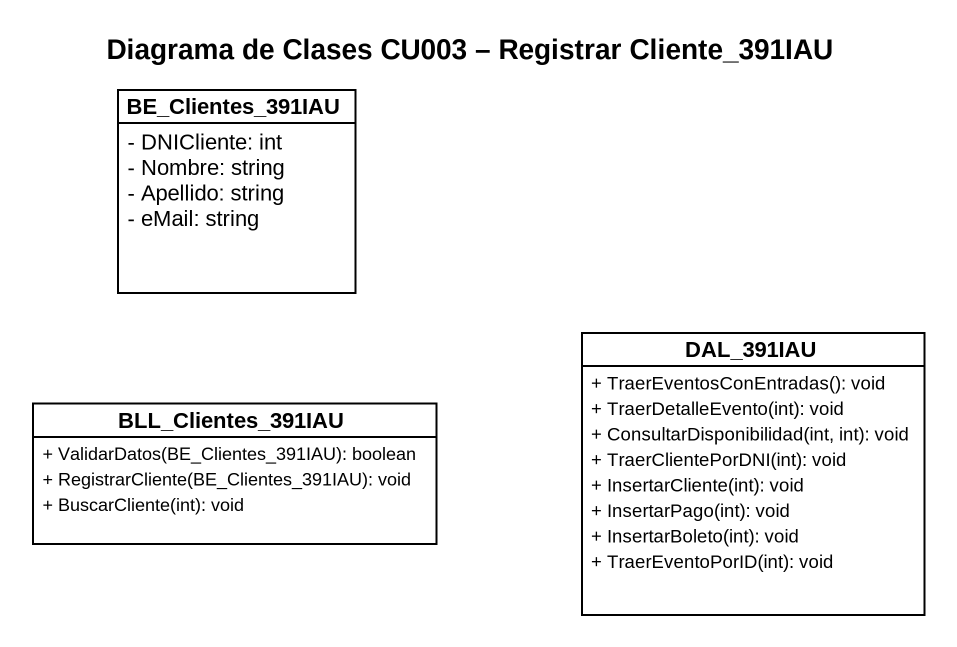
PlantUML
@startuml
title Diagrama de Clases CU003 – Registrar Cliente_391IAU
hide circle
hide empty members
skinparam classAttributeIconSize 0
class BE_Clientes_391IAU {
  - DNICliente: int
  - Nombre: string
  - Apellido: string
  - eMail: string
}
class DAL_391IAU {
  + TraerEventosConEntradas(): void
  + TraerDetalleEvento(int): void
  + ConsultarDisponibilidad(int, int): void
  + TraerClientePorDNI(int): void
  + InsertarCliente(int): void
  + InsertarPago(int): void
  + InsertarBoleto(int): void
  + TraerEventoPorID(int): void
}
class BLL_Clientes_391IAU {
  + ValidarDatos(BE_Clientes_391IAU): boolean
  + RegistrarCliente(BE_Clientes_391IAU): void
  + BuscarCliente(int): void
}
@enduml
